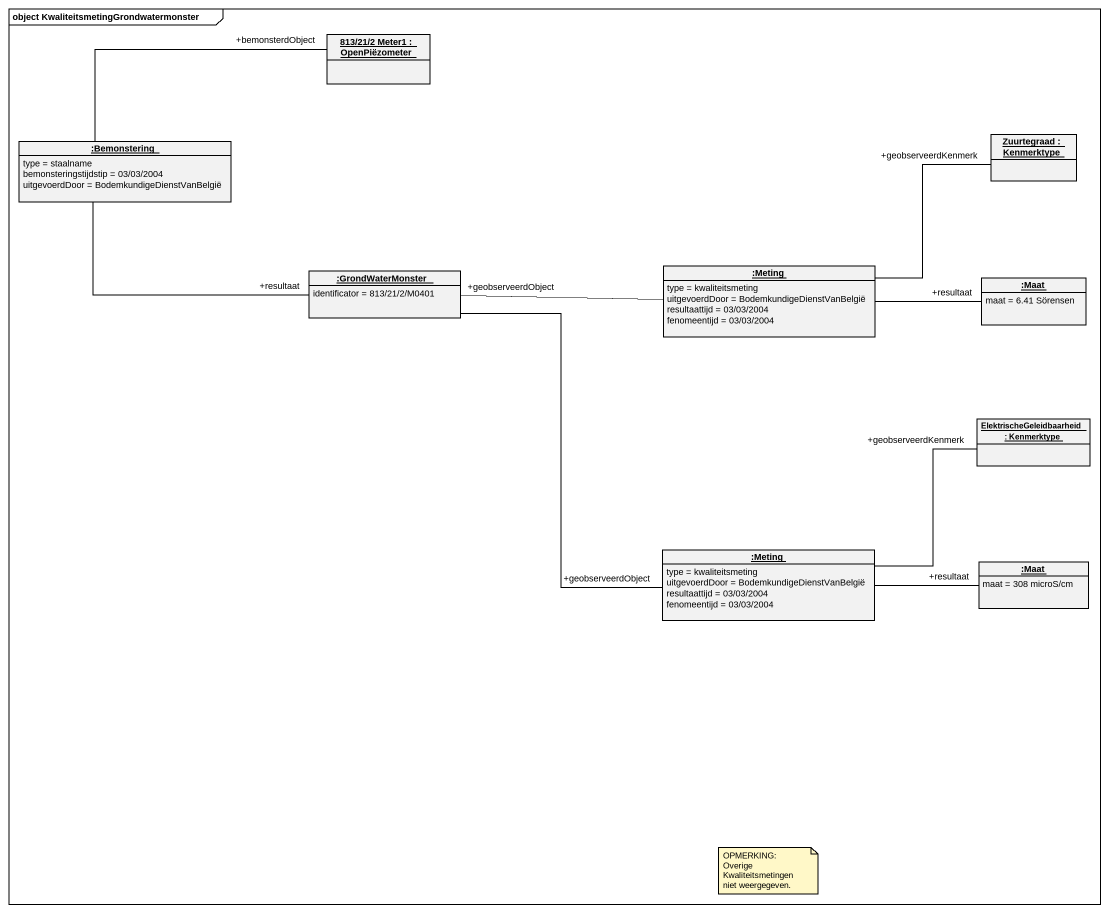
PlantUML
@startuml
mainframe object KwaliteitsmetingGrondwatermonster
hide circle
hide empty members
object "813/21/2 Meter1 : OpenPiëzometer" as o813_21_2_Meter1
object ":Bemonstering" as Bemonstering {
  type = staalname
  bemonsteringstijdstip = 03/03/2004
  uitgevoerdDoor = BodemkundigeDienstVanBelgië
}
object "Zuurtegraad : Kenmerktype" as Zuurtegraad
object ":GrondWaterMonster" as GrondWaterMonster {
  identificator = 813/21/2/M0401
}
object ":Meting" as Meting {
  type = kwaliteitsmeting
  uitgevoerdDoor = BodemkundigeDienstVanBelgië
  resultaattijd = 03/03/2004
  fenomeentijd = 03/03/2004
}
object ":Maat" as Maat {
  maat = 6.41 Sörensen
}
object "ElektrischeGeleidbaarheid : Kenmerktype" as ElektrischeGeleidbaarheid
object ":Meting" as Meting_2 {
  type = kwaliteitsmeting
  uitgevoerdDoor = BodemkundigeDienstVanBelgië
  resultaattijd = 03/03/2004
  fenomeentijd = 03/03/2004
}
object ":Maat" as Maat_2 {
  maat = 308 microS/cm
}
Bemonstering -right- "+bemonsterdObject" o813_21_2_Meter1
Bemonstering -right- "+resultaat" GrondWaterMonster
GrondWaterMonster -- "+geobserveerdObject" Meting_2
Meting -right- "+geobserveerdKenmerk" Zuurtegraad
Meting -left- "+geobserveerdObject" GrondWaterMonster
Meting -right- "+resultaat" Maat
Meting_2 -right- "+geobserveerdKenmerk" ElektrischeGeleidbaarheid
Meting_2 -right- "+resultaat" Maat_2
note as N1
  OPMERKING: Overige Kwaliteitsmetingen niet weergegeven.
end note
@enduml
